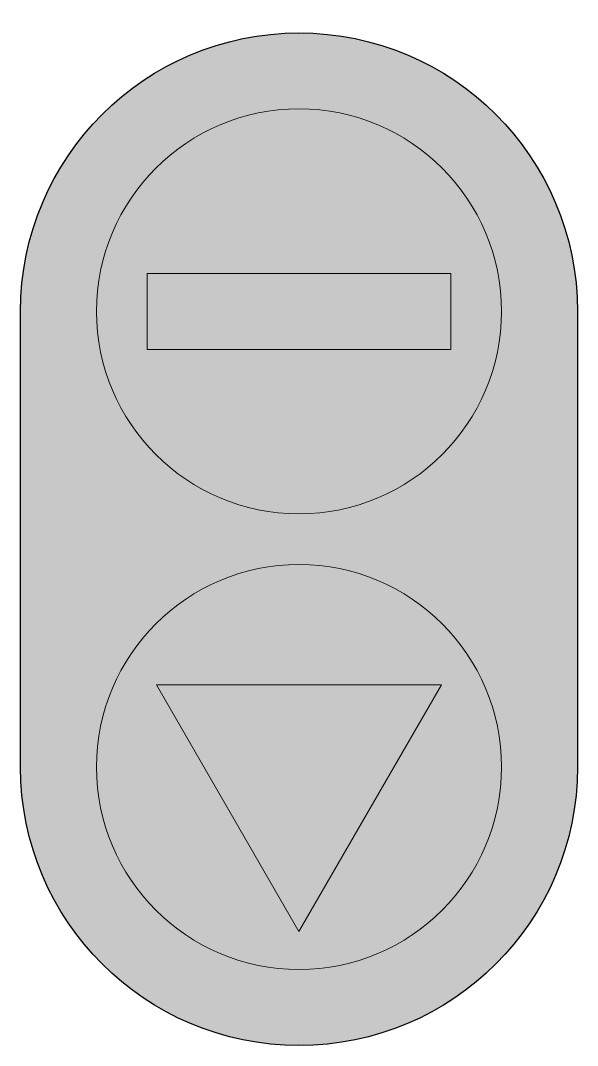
# Model space of a CAD drawing. Header units: millimetres. Extents: x -275 to 275, y 0 to 1012.
import ezdxf

# ---------------------------------------------------------------- set-up
doc = ezdxf.new("R2010")
doc.units = ezdxf.units.MM

msp = doc.modelspace()

# ---------------------------------------------------------------- hatches: boundary and pattern name
at = {"lineweight": 0, "true_color": 0x1e1e1d, "extrusion": (0, 0, -1)}
h = msp.add_hatch(color=250, dxfattribs=at)
h.paths.add_polyline_path([(275, 725, 1), (-275, 725), (-275, 275, 1), (275, 275)])
h.paths.add_polyline_path([(-150, 687.5), (-150, 762.5), (150, 762.5), (150, 687.5)], flags=16)
h.paths.add_polyline_path([(0, 112.5), (-140.7, 356.2), (140.7, 356.2)], flags=16)

# ---------------------------------------------------------------- linework, layer by layer
at = {"flags": 128}
msp.add_lwpolyline([(-275, 725, -1), (275, 725), (275, 275, -1), (-275, 275)], format="xyb", close=True, dxfattribs=at)
at = {"color": 40, "lineweight": 0, "true_color": 0xfad201, "flags": 128}
for points in [[(-150, 762.5), (150, 762.5), (150, 687.5), (-150, 687.5)], [(140.7, 356.2), (0, 112.5), (-140.7, 356.2)]]:
    msp.add_lwpolyline(points, close=True, dxfattribs=at)
at = {"color": 7, "lineweight": 13, "true_color": 0xf6f6f6}
for centre in [(0, 725), (0, 275)]:
    msp.add_circle(centre, 200, dxfattribs=at)
at = {"color": 40, "lineweight": 0, "true_color": 0xfad201, "extrusion": (0, 0, -1)}
for points in [[(150, 762.5), (-150, 762.5), (150, 687.5), (-150, 687.5)], [(-140.7, 356.2), (0, 112.5), (140.7, 356.2)]]:
    msp.add_solid(points, dxfattribs=at)

doc.saveas('drawing.dxf')
